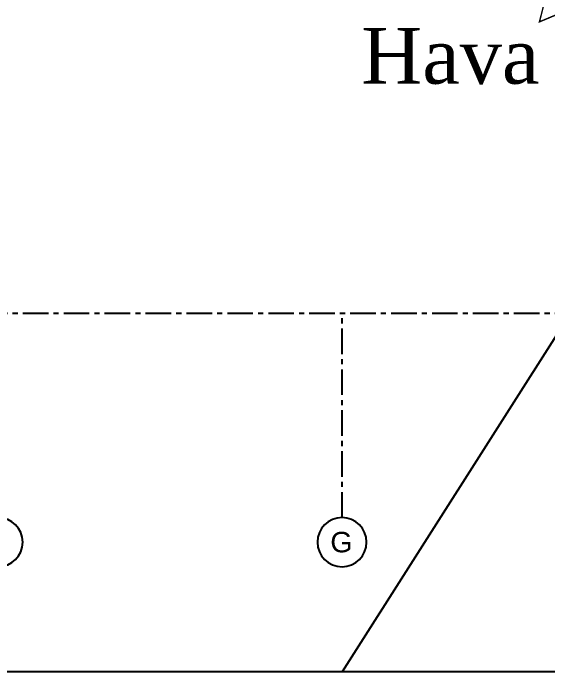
# Model space of a CAD drawing. Header units: millimetres. Extents: x -379292 to 1221486, y 92049 to 447512.
# Drawn here: x -200590 to -187501, y 92049 to 108155 of the extents above; entities that cross this region are included whole.
import ezdxf
from ezdxf.enums import TextEntityAlignment as Align

# ---------------------------------------------------------------- set-up
doc = ezdxf.new("R2010")
doc.units = ezdxf.units.MM
doc.linetypes.add('CENTER', pattern=[2, 1.25, -0.25, 0.25, -0.25])
for name, color, linetype in [('05_AXIS', 211, 'CENTER'), ('05_AXIS NAME', 7, 'Continuous'), ('05_HATCH SOLID-2', 253, 'Continuous')]:
    doc.layers.add(name, color=color, linetype=linetype)
doc.layers.add('AIRONN', color=7, linetype='Continuous', lineweight=13)
doc.layers.add('Aironn-Not', color=7, linetype='Continuous', lineweight=0)
doc.styles.add('Aironn', font='times.ttf')
doc.styles.add('YAZI-5', font='arial.ttf', dxfattribs={"height": 5})

# ---------------------------------------------------------------- blocks, each defined once
blk = doc.blocks.new('AWAKS ADI')
at = {"layer": '05_AXIS NAME', "color": 2}
blk.add_circle((0, 0), 6, dxfattribs=at)
at = {"layer": '05_AXIS NAME', "style": 'YAZI-5'}
blk.add_attdef('AKSADI', text='', height=5, dxfattribs=at).set_placement((0, 0), align=Align.MIDDLE_CENTER)
blk = doc.blocks.new('202_Aks')
at = {"layer": '05_AXIS', "ltscale": 500}
for p, q in [((-5000, -177300), (142900, -177300)), ((48800, -182300), (48800, -177300))]:
    blk.add_line(p, q, dxfattribs=at)
at = {"layer": '05_AXIS NAME'}
ref = blk.add_blockref('AWAKS ADI', (40400, -182900), dxfattribs=dict(at, xscale=-100, yscale=100, zscale=100))
ref.add_attrib('AKSADI', 'F', dxfattribs={"height": 500, "style": 'YAZI-5'}).set_placement((40386, -182898), align=Align.MIDDLE_CENTER)
ref = blk.add_blockref('AWAKS ADI', (48800, -182900), dxfattribs=dict(at, xscale=-100, yscale=100, zscale=100))
ref.add_attrib('AKSADI', 'G', dxfattribs={"height": 500, "style": 'YAZI-5'}).set_placement((48786, -182898), align=Align.MIDDLE_CENTER)
blk = doc.blocks.new('OtoParkBodrumKatMimari')
at = {"layer": '05_HATCH SOLID-2', "color": 251, "ltscale": 25}
for points in [[(150500, -8770), (-8600, -8770), (-8600, 187430)], [(63119, 5881), (53800, -8770)]]:
    blk.add_lwpolyline(points, dxfattribs=at)
at = {"layer": '05_AXIS'}
blk.add_blockref('202_Aks', (5000, 177300), dxfattribs=at)
blk = doc.blocks.new('YÖN')
at = {"layer": 'AIRONN', "color": 3, "const_width": 5}
for points in [[(11124.9, 6973.4), (10859.6, 6973.4), (10859.6, 6928.9), (10770.6, 6973.4), (10859.6, 7017.9), (10859.6, 6973.4)], [(11124.9, 6844.9), (10859.6, 6844.9), (10859.6, 6800.4), (10770.6, 6844.9), (10859.6, 6889.4), (10859.6, 6844.9)], [(11124.9, 6721.3), (10859.6, 6721.3), (10859.6, 6676.8), (10770.6, 6721.3), (10859.6, 6765.8), (10859.6, 6721.3)], [(11124.9, 6615.8), (10859.6, 6615.8), (10859.6, 6571.3), (10770.6, 6615.8), (10859.6, 6660.3), (10859.6, 6615.8)]]:
    blk.add_lwpolyline(points, dxfattribs=at)

msp = doc.modelspace()

# ---------------------------------------------------------------- block references
at = {"color": 8}
msp.add_blockref('OtoParkBodrumKatMimari', (-246354.8, 100818.8), dxfattribs=at)

# ---------------------------------------------------------------- next in the draw order: block references
at = {"layer": 'AIRONN', "color": 5, "xscale": 6.999999999999999, "yscale": 6.999999999999999, "zscale": 6.999999999999999, "rotation": 49.28113060544018}
msp.add_blockref('YÖN', (-199915.8, 18956.9), dxfattribs=at)

# ---------------------------------------------------------------- next in the draw order: texts
at = {"layer": 'Aironn-Not', "insert": (-192081.7, 110071), "char_height": 1365, "attachment_point": 1, "style": 'Aironn'}
msp.add_mtext_dynamic_manual_height_columns('{\\C3;Taze \\PHava}', width=9205.219, gutter_width=125, heights=[0], dxfattribs=at)

doc.saveas('drawing.dxf')
